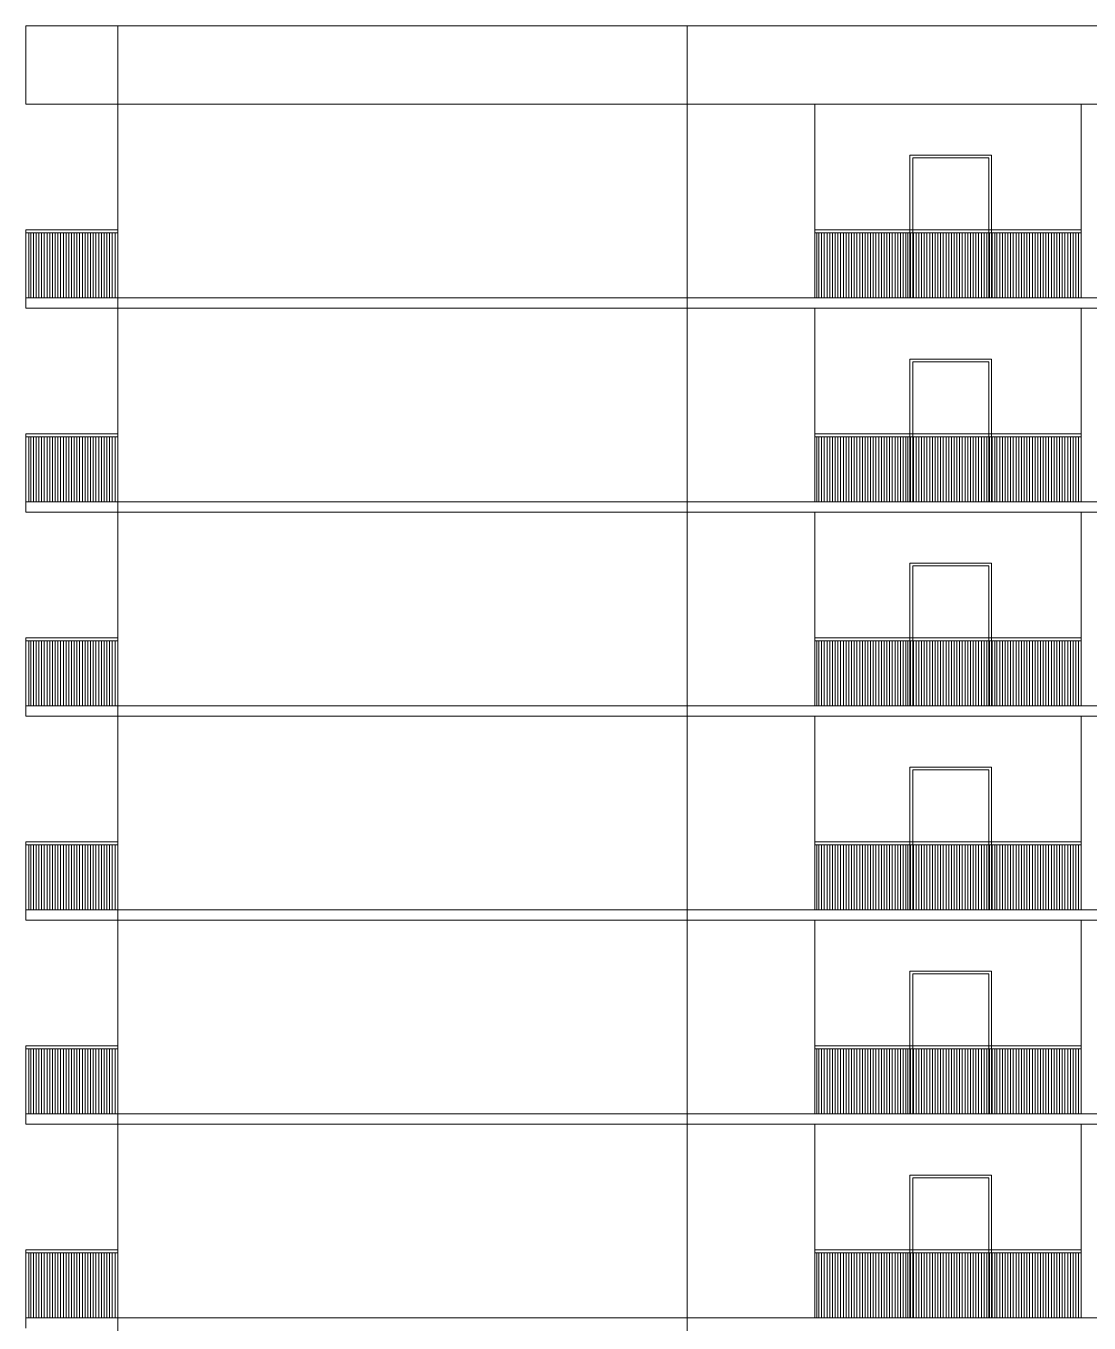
# Model space of a CAD drawing. Header units: inches. Extents: x 1090 to 1325, y 2 to 154.
# Drawn here: x 1160.54 to 1176.18, y 42.9 to 61.97 of the extents above; entities that cross this region are included whole.
import ezdxf

# ---------------------------------------------------------------- set-up
doc = ezdxf.new("R2010")
doc.units = ezdxf.units.IN
doc.header["$MEASUREMENT"] = 0
doc.layers.add('elev 1', color=252, linetype='Continuous', lineweight=9)

msp = doc.modelspace()

# ---------------------------------------------------------------- linework, layer by layer
at = {"layer": 'elev 1'}
for p, q in [((1161.888, 21.971), (1161.888, 61.971)), ((1170.263, 21.971), (1170.263, 61.971)), ((1172.143, 60.821), (1172.143, 57.971)), ((1176.063, 60.821), (1176.063, 57.971)), ((1176.063, 58.971), (1172.143, 58.971)), ((1160.538, 58.931), (1161.888, 58.931)), ((1160.578, 57.971), (1160.578, 58.931)), ((1160.608, 57.971), (1160.608, 58.931)), ((1160.648, 57.971), (1160.648, 58.931)), ((1160.688, 57.971), (1160.688, 58.931)), ((1160.728, 57.971), (1160.728, 58.931)), ((1160.768, 57.971), (1160.768, 58.931)), ((1160.808, 57.971), (1160.808, 58.931)), ((1160.848, 57.971), (1160.848, 58.931)), ((1160.888, 57.971), (1160.888, 58.931)), ((1160.928, 57.971), (1160.928, 58.931)), ((1160.968, 57.971), (1160.968, 58.931)), ((1161.008, 57.971), (1161.008, 58.931)), ((1161.048, 57.971), (1161.048, 58.931)), ((1161.088, 57.971), (1161.088, 58.931)), ((1161.128, 57.971), (1161.128, 58.931)), ((1161.168, 57.971), (1161.168, 58.931)), ((1161.208, 57.971), (1161.208, 58.931)), ((1161.248, 57.971), (1161.248, 58.931)), ((1161.288, 57.971), (1161.288, 58.931)), ((1161.328, 57.971), (1161.328, 58.931)), ((1161.368, 57.971), (1161.368, 58.931)), ((1161.408, 57.971), (1161.408, 58.931)), ((1161.448, 57.971), (1161.448, 58.931)), ((1161.488, 57.971), (1161.488, 58.931)), ((1161.528, 57.971), (1161.528, 58.931)), ((1161.568, 57.971), (1161.568, 58.931)), ((1161.608, 57.971), (1161.608, 58.931)), ((1161.648, 57.971), (1161.648, 58.931)), ((1161.688, 57.971), (1161.688, 58.931)), ((1161.728, 57.971), (1161.728, 58.931)), ((1161.768, 57.971), (1161.768, 58.931)), ((1161.808, 57.971), (1161.808, 58.931)), ((1161.848, 57.971), (1161.848, 58.931)), ((1176.063, 58.931), (1172.143, 58.931)), ((1172.173, 57.971), (1172.173, 58.931)), ((1172.203, 57.971), (1172.203, 58.931)), ((1172.243, 57.971), (1172.243, 58.931)), ((1172.283, 57.971), (1172.283, 58.931)), ((1172.323, 57.971), (1172.323, 58.931)), ((1172.363, 57.971), (1172.363, 58.931)), ((1172.403, 57.971), (1172.403, 58.931)), ((1172.443, 57.971), (1172.443, 58.931)), ((1172.483, 57.971), (1172.483, 58.931)), ((1172.523, 57.971), (1172.523, 58.931)), ((1172.563, 57.971), (1172.563, 58.931)), ((1172.603, 57.971), (1172.603, 58.931)), ((1172.643, 57.971), (1172.643, 58.931)), ((1172.683, 57.971), (1172.683, 58.931)), ((1172.723, 57.971), (1172.723, 58.931)), ((1172.763, 57.971), (1172.763, 58.931)), ((1172.803, 57.971), (1172.803, 58.931)), ((1172.843, 57.971), (1172.843, 58.931)), ((1172.883, 57.971), (1172.883, 58.931)), ((1172.923, 57.971), (1172.923, 58.931)), ((1172.963, 57.971), (1172.963, 58.931)), ((1173.003, 57.971), (1173.003, 58.931)), ((1173.043, 57.971), (1173.043, 58.931)), ((1173.083, 57.971), (1173.083, 58.931)), ((1173.123, 57.971), (1173.123, 58.931)), ((1173.163, 57.971), (1173.163, 58.931)), ((1173.203, 57.971), (1173.203, 58.931)), ((1173.243, 57.971), (1173.243, 58.931)), ((1173.283, 57.971), (1173.283, 58.931)), ((1173.323, 57.971), (1173.323, 58.931)), ((1173.363, 57.971), (1173.363, 58.931)), ((1173.403, 57.971), (1173.403, 58.931)), ((1173.443, 57.971), (1173.443, 58.931)), ((1173.483, 57.971), (1173.483, 58.931)), ((1173.513, 57.971), (1173.513, 58.931)), ((1173.553, 57.971), (1173.553, 58.931)), ((1173.593, 57.971), (1173.593, 58.931)), ((1173.633, 57.971), (1173.633, 58.931)), ((1173.673, 57.971), (1173.673, 58.931)), ((1173.713, 57.971), (1173.713, 58.931)), ((1173.753, 57.971), (1173.753, 58.931)), ((1173.793, 57.971), (1173.793, 58.931)), ((1173.833, 57.971), (1173.833, 58.931)), ((1173.873, 57.971), (1173.873, 58.931)), ((1173.913, 57.971), (1173.913, 58.931)), ((1173.953, 57.971), (1173.953, 58.931)), ((1173.993, 57.971), (1173.993, 58.931)), ((1174.033, 57.971), (1174.033, 58.931)), ((1174.073, 57.971), (1174.073, 58.931)), ((1174.113, 57.971), (1174.113, 58.931)), ((1174.153, 57.971), (1174.153, 58.931)), ((1174.193, 57.971), (1174.193, 58.931)), ((1174.233, 57.971), (1174.233, 58.931)), ((1174.273, 57.971), (1174.273, 58.931)), ((1174.313, 57.971), (1174.313, 58.931)), ((1174.353, 57.971), (1174.353, 58.931)), ((1174.393, 57.971), (1174.393, 58.931)), ((1174.433, 57.971), (1174.433, 58.931)), ((1174.473, 57.971), (1174.473, 58.931)), ((1174.513, 57.971), (1174.513, 58.931)), ((1174.553, 57.971), (1174.553, 58.931)), ((1174.593, 57.971), (1174.593, 58.931)), ((1174.633, 57.971), (1174.633, 58.931)), ((1174.673, 57.971), (1174.673, 58.931)), ((1174.713, 57.971), (1174.713, 58.931)), ((1174.753, 57.971), (1174.753, 58.931)), ((1174.793, 57.971), (1174.793, 58.931)), ((1174.823, 57.971), (1174.823, 58.931)), ((1174.863, 57.971), (1174.863, 58.931)), ((1174.903, 57.971), (1174.903, 58.931)), ((1174.943, 57.971), (1174.943, 58.931)), ((1174.983, 57.971), (1174.983, 58.931)), ((1175.023, 57.971), (1175.023, 58.931)), ((1175.063, 57.971), (1175.063, 58.931)), ((1175.103, 57.971), (1175.103, 58.931)), ((1175.143, 57.971), (1175.143, 58.931)), ((1175.183, 57.971), (1175.183, 58.931)), ((1175.223, 57.971), (1175.223, 58.931)), ((1175.263, 57.971), (1175.263, 58.931)), ((1175.303, 57.971), (1175.303, 58.931)), ((1175.343, 57.971), (1175.343, 58.931)), ((1175.383, 57.971), (1175.383, 58.931)), ((1175.423, 57.971), (1175.423, 58.931)), ((1175.463, 57.971), (1175.463, 58.931)), ((1175.503, 57.971), (1175.503, 58.931)), ((1175.543, 57.971), (1175.543, 58.931)), ((1175.583, 57.971), (1175.583, 58.931)), ((1175.623, 57.971), (1175.623, 58.931)), ((1175.663, 57.971), (1175.663, 58.931)), ((1175.703, 57.971), (1175.703, 58.931)), ((1175.743, 57.971), (1175.743, 58.931)), ((1175.783, 57.971), (1175.783, 58.931)), ((1175.823, 57.971), (1175.823, 58.931)), ((1175.863, 57.971), (1175.863, 58.931)), ((1175.903, 57.971), (1175.903, 58.931)), ((1175.943, 57.971), (1175.943, 58.931)), ((1175.983, 57.971), (1175.983, 58.931)), ((1176.023, 57.971), (1176.023, 58.931)), ((1176.063, 57.971), (1176.063, 58.931)), ((1193.923, 57.971), (1160.538, 57.971)), ((1172.143, 57.821), (1172.143, 54.971)), ((1176.063, 57.821), (1176.063, 54.971)), ((1160.538, 55.931), (1161.888, 55.931)), ((1160.578, 54.971), (1160.578, 55.931)), ((1160.608, 54.971), (1160.608, 55.931)), ((1160.648, 54.971), (1160.648, 55.931)), ((1160.688, 54.971), (1160.688, 55.931)), ((1160.728, 54.971), (1160.728, 55.931)), ((1160.768, 54.971), (1160.768, 55.931)), ((1160.808, 54.971), (1160.808, 55.931)), ((1160.848, 54.971), (1160.848, 55.931)), ((1160.888, 54.971), (1160.888, 55.931)), ((1160.928, 54.971), (1160.928, 55.931)), ((1160.968, 54.971), (1160.968, 55.931)), ((1161.008, 54.971), (1161.008, 55.931)), ((1161.048, 54.971), (1161.048, 55.931)), ((1161.088, 54.971), (1161.088, 55.931)), ((1161.128, 54.971), (1161.128, 55.931)), ((1161.168, 54.971), (1161.168, 55.931)), ((1161.208, 54.971), (1161.208, 55.931)), ((1161.248, 54.971), (1161.248, 55.931)), ((1161.288, 54.971), (1161.288, 55.931)), ((1161.328, 54.971), (1161.328, 55.931)), ((1161.368, 54.971), (1161.368, 55.931)), ((1161.408, 54.971), (1161.408, 55.931)), ((1161.448, 54.971), (1161.448, 55.931)), ((1161.488, 54.971), (1161.488, 55.931)), ((1161.528, 54.971), (1161.528, 55.931)), ((1161.568, 54.971), (1161.568, 55.931)), ((1161.608, 54.971), (1161.608, 55.931)), ((1161.648, 54.971), (1161.648, 55.931)), ((1161.688, 54.971), (1161.688, 55.931)), ((1161.728, 54.971), (1161.728, 55.931)), ((1161.768, 54.971), (1161.768, 55.931)), ((1161.808, 54.971), (1161.808, 55.931)), ((1161.848, 54.971), (1161.848, 55.931)), ((1176.063, 55.971), (1172.143, 55.971)), ((1176.063, 55.931), (1172.143, 55.931)), ((1172.173, 54.971), (1172.173, 55.931)), ((1172.203, 54.971), (1172.203, 55.931)), ((1172.243, 54.971), (1172.243, 55.931)), ((1172.283, 54.971), (1172.283, 55.931)), ((1172.323, 54.971), (1172.323, 55.931)), ((1172.363, 54.971), (1172.363, 55.931)), ((1172.403, 54.971), (1172.403, 55.931)), ((1172.443, 54.971), (1172.443, 55.931)), ((1172.483, 54.971), (1172.483, 55.931)), ((1172.523, 54.971), (1172.523, 55.931)), ((1172.563, 54.971), (1172.563, 55.931)), ((1172.603, 54.971), (1172.603, 55.931)), ((1172.643, 54.971), (1172.643, 55.931)), ((1172.683, 54.971), (1172.683, 55.931)), ((1172.723, 54.971), (1172.723, 55.931)), ((1172.763, 54.971), (1172.763, 55.931)), ((1172.803, 54.971), (1172.803, 55.931)), ((1172.843, 54.971), (1172.843, 55.931)), ((1172.883, 54.971), (1172.883, 55.931)), ((1172.923, 54.971), (1172.923, 55.931)), ((1172.963, 54.971), (1172.963, 55.931)), ((1173.003, 54.971), (1173.003, 55.931)), ((1173.043, 54.971), (1173.043, 55.931)), ((1173.083, 54.971), (1173.083, 55.931)), ((1173.123, 54.971), (1173.123, 55.931)), ((1173.163, 54.971), (1173.163, 55.931)), ((1173.203, 54.971), (1173.203, 55.931)), ((1173.243, 54.971), (1173.243, 55.931)), ((1173.283, 54.971), (1173.283, 55.931)), ((1173.323, 54.971), (1173.323, 55.931)), ((1173.363, 54.971), (1173.363, 55.931)), ((1173.403, 54.971), (1173.403, 55.931)), ((1173.443, 54.971), (1173.443, 55.931)), ((1173.483, 54.971), (1173.483, 55.931)), ((1173.513, 54.971), (1173.513, 55.931)), ((1173.553, 54.971), (1173.553, 55.931)), ((1173.593, 54.971), (1173.593, 55.931)), ((1173.633, 54.971), (1173.633, 55.931)), ((1173.673, 54.971), (1173.673, 55.931)), ((1173.713, 54.971), (1173.713, 55.931)), ((1173.753, 54.971), (1173.753, 55.931)), ((1173.793, 54.971), (1173.793, 55.931)), ((1173.833, 54.971), (1173.833, 55.931)), ((1173.873, 54.971), (1173.873, 55.931)), ((1173.913, 54.971), (1173.913, 55.931)), ((1173.953, 54.971), (1173.953, 55.931)), ((1173.993, 54.971), (1173.993, 55.931)), ((1174.033, 54.971), (1174.033, 55.931)), ((1174.073, 54.971), (1174.073, 55.931)), ((1174.113, 54.971), (1174.113, 55.931)), ((1174.153, 54.971), (1174.153, 55.931)), ((1174.193, 54.971), (1174.193, 55.931)), ((1174.233, 54.971), (1174.233, 55.931)), ((1174.273, 54.971), (1174.273, 55.931)), ((1174.313, 54.971), (1174.313, 55.931)), ((1174.353, 54.971), (1174.353, 55.931)), ((1174.393, 54.971), (1174.393, 55.931)), ((1174.433, 54.971), (1174.433, 55.931)), ((1174.473, 54.971), (1174.473, 55.931)), ((1174.513, 54.971), (1174.513, 55.931)), ((1174.553, 54.971), (1174.553, 55.931)), ((1174.593, 54.971), (1174.593, 55.931)), ((1174.633, 54.971), (1174.633, 55.931)), ((1174.673, 54.971), (1174.673, 55.931)), ((1174.713, 54.971), (1174.713, 55.931)), ((1174.753, 54.971), (1174.753, 55.931)), ((1174.793, 54.971), (1174.793, 55.931)), ((1174.823, 54.971), (1174.823, 55.931)), ((1174.863, 54.971), (1174.863, 55.931)), ((1174.903, 54.971), (1174.903, 55.931)), ((1174.943, 54.971), (1174.943, 55.931)), ((1174.983, 54.971), (1174.983, 55.931)), ((1175.023, 54.971), (1175.023, 55.931)), ((1175.063, 54.971), (1175.063, 55.931)), ((1175.103, 54.971), (1175.103, 55.931)), ((1175.143, 54.971), (1175.143, 55.931)), ((1175.183, 54.971), (1175.183, 55.931)), ((1175.223, 54.971), (1175.223, 55.931)), ((1175.263, 54.971), (1175.263, 55.931)), ((1175.303, 54.971), (1175.303, 55.931)), ((1175.343, 54.971), (1175.343, 55.931)), ((1175.383, 54.971), (1175.383, 55.931)), ((1175.423, 54.971), (1175.423, 55.931)), ((1175.463, 54.971), (1175.463, 55.931)), ((1175.503, 54.971), (1175.503, 55.931)), ((1175.543, 54.971), (1175.543, 55.931)), ((1175.583, 54.971), (1175.583, 55.931)), ((1175.623, 54.971), (1175.623, 55.931)), ((1175.663, 54.971), (1175.663, 55.931)), ((1175.703, 54.971), (1175.703, 55.931)), ((1175.743, 54.971), (1175.743, 55.931)), ((1175.783, 54.971), (1175.783, 55.931)), ((1175.823, 54.971), (1175.823, 55.931)), ((1175.863, 54.971), (1175.863, 55.931)), ((1175.903, 54.971), (1175.903, 55.931)), ((1175.943, 54.971), (1175.943, 55.931)), ((1175.983, 54.971), (1175.983, 55.931)), ((1176.023, 54.971), (1176.023, 55.931)), ((1176.063, 54.971), (1176.063, 55.931)), ((1193.923, 54.971), (1160.538, 54.971)), ((1172.143, 54.821), (1172.143, 51.971)), ((1176.063, 54.821), (1176.063, 51.971)), ((1160.538, 52.931), (1161.888, 52.931)), ((1160.578, 51.971), (1160.578, 52.931)), ((1160.608, 51.971), (1160.608, 52.931)), ((1160.648, 51.971), (1160.648, 52.931)), ((1160.688, 51.971), (1160.688, 52.931)), ((1160.728, 51.971), (1160.728, 52.931)), ((1160.768, 51.971), (1160.768, 52.931)), ((1160.808, 51.971), (1160.808, 52.931)), ((1160.848, 51.971), (1160.848, 52.931)), ((1160.888, 51.971), (1160.888, 52.931)), ((1160.928, 51.971), (1160.928, 52.931)), ((1160.968, 51.971), (1160.968, 52.931)), ((1161.008, 51.971), (1161.008, 52.931)), ((1161.048, 51.971), (1161.048, 52.931)), ((1161.088, 51.971), (1161.088, 52.931)), ((1161.128, 51.971), (1161.128, 52.931)), ((1161.168, 51.971), (1161.168, 52.931)), ((1161.208, 51.971), (1161.208, 52.931)), ((1161.248, 51.971), (1161.248, 52.931)), ((1161.288, 51.971), (1161.288, 52.931)), ((1161.328, 51.971), (1161.328, 52.931)), ((1161.368, 51.971), (1161.368, 52.931)), ((1161.408, 51.971), (1161.408, 52.931)), ((1161.448, 51.971), (1161.448, 52.931)), ((1161.488, 51.971), (1161.488, 52.931)), ((1161.528, 51.971), (1161.528, 52.931)), ((1161.568, 51.971), (1161.568, 52.931)), ((1161.608, 51.971), (1161.608, 52.931)), ((1161.648, 51.971), (1161.648, 52.931)), ((1161.688, 51.971), (1161.688, 52.931)), ((1161.728, 51.971), (1161.728, 52.931)), ((1161.768, 51.971), (1161.768, 52.931)), ((1161.808, 51.971), (1161.808, 52.931)), ((1161.848, 51.971), (1161.848, 52.931)), ((1176.063, 52.971), (1172.143, 52.971)), ((1176.063, 52.931), (1172.143, 52.931)), ((1172.173, 51.971), (1172.173, 52.931)), ((1172.203, 51.971), (1172.203, 52.931)), ((1172.243, 51.971), (1172.243, 52.931)), ((1172.283, 51.971), (1172.283, 52.931)), ((1172.323, 51.971), (1172.323, 52.931)), ((1172.363, 51.971), (1172.363, 52.931)), ((1172.403, 51.971), (1172.403, 52.931)), ((1172.443, 51.971), (1172.443, 52.931)), ((1172.483, 51.971), (1172.483, 52.931)), ((1172.523, 51.971), (1172.523, 52.931)), ((1172.563, 51.971), (1172.563, 52.931)), ((1172.603, 51.971), (1172.603, 52.931)), ((1172.643, 51.971), (1172.643, 52.931)), ((1172.683, 51.971), (1172.683, 52.931)), ((1172.723, 51.971), (1172.723, 52.931)), ((1172.763, 51.971), (1172.763, 52.931)), ((1172.803, 51.971), (1172.803, 52.931)), ((1172.843, 51.971), (1172.843, 52.931)), ((1172.883, 51.971), (1172.883, 52.931)), ((1172.923, 51.971), (1172.923, 52.931)), ((1172.963, 51.971), (1172.963, 52.931)), ((1173.003, 51.971), (1173.003, 52.931)), ((1173.043, 51.971), (1173.043, 52.931)), ((1173.083, 51.971), (1173.083, 52.931)), ((1173.123, 51.971), (1173.123, 52.931)), ((1173.163, 51.971), (1173.163, 52.931)), ((1173.203, 51.971), (1173.203, 52.931)), ((1173.243, 51.971), (1173.243, 52.931)), ((1173.283, 51.971), (1173.283, 52.931)), ((1173.323, 51.971), (1173.323, 52.931)), ((1173.363, 51.971), (1173.363, 52.931)), ((1173.403, 51.971), (1173.403, 52.931)), ((1173.443, 51.971), (1173.443, 52.931)), ((1173.483, 51.971), (1173.483, 52.931)), ((1173.513, 51.971), (1173.513, 52.931)), ((1173.553, 51.971), (1173.553, 52.931)), ((1173.593, 51.971), (1173.593, 52.931)), ((1173.633, 51.971), (1173.633, 52.931)), ((1173.673, 51.971), (1173.673, 52.931)), ((1173.713, 51.971), (1173.713, 52.931)), ((1173.753, 51.971), (1173.753, 52.931)), ((1173.793, 51.971), (1173.793, 52.931)), ((1173.833, 51.971), (1173.833, 52.931)), ((1173.873, 51.971), (1173.873, 52.931)), ((1173.913, 51.971), (1173.913, 52.931)), ((1173.953, 51.971), (1173.953, 52.931)), ((1173.993, 51.971), (1173.993, 52.931)), ((1174.033, 51.971), (1174.033, 52.931)), ((1174.073, 51.971), (1174.073, 52.931)), ((1174.113, 51.971), (1174.113, 52.931)), ((1174.153, 51.971), (1174.153, 52.931)), ((1174.193, 51.971), (1174.193, 52.931)), ((1174.233, 51.971), (1174.233, 52.931)), ((1174.273, 51.971), (1174.273, 52.931)), ((1174.313, 51.971), (1174.313, 52.931)), ((1174.353, 51.971), (1174.353, 52.931)), ((1174.393, 51.971), (1174.393, 52.931)), ((1174.433, 51.971), (1174.433, 52.931)), ((1174.473, 51.971), (1174.473, 52.931)), ((1174.513, 51.971), (1174.513, 52.931)), ((1174.553, 51.971), (1174.553, 52.931)), ((1174.593, 51.971), (1174.593, 52.931)), ((1174.633, 51.971), (1174.633, 52.931)), ((1174.673, 51.971), (1174.673, 52.931)), ((1174.713, 51.971), (1174.713, 52.931)), ((1174.753, 51.971), (1174.753, 52.931)), ((1174.793, 51.971), (1174.793, 52.931)), ((1174.823, 51.971), (1174.823, 52.931)), ((1174.863, 51.971), (1174.863, 52.931)), ((1174.903, 51.971), (1174.903, 52.931)), ((1174.943, 51.971), (1174.943, 52.931)), ((1174.983, 51.971), (1174.983, 52.931)), ((1175.023, 51.971), (1175.023, 52.931)), ((1175.063, 51.971), (1175.063, 52.931)), ((1175.103, 51.971), (1175.103, 52.931)), ((1175.143, 51.971), (1175.143, 52.931)), ((1175.183, 51.971), (1175.183, 52.931)), ((1175.223, 51.971), (1175.223, 52.931)), ((1175.263, 51.971), (1175.263, 52.931)), ((1175.303, 51.971), (1175.303, 52.931)), ((1175.343, 51.971), (1175.343, 52.931)), ((1175.383, 51.971), (1175.383, 52.931)), ((1175.423, 51.971), (1175.423, 52.931)), ((1175.463, 51.971), (1175.463, 52.931)), ((1175.503, 51.971), (1175.503, 52.931)), ((1175.543, 51.971), (1175.543, 52.931)), ((1175.583, 51.971), (1175.583, 52.931)), ((1175.623, 51.971), (1175.623, 52.931)), ((1175.663, 51.971), (1175.663, 52.931)), ((1175.703, 51.971), (1175.703, 52.931)), ((1175.743, 51.971), (1175.743, 52.931)), ((1175.783, 51.971), (1175.783, 52.931)), ((1175.823, 51.971), (1175.823, 52.931)), ((1175.863, 51.971), (1175.863, 52.931)), ((1175.903, 51.971), (1175.903, 52.931)), ((1175.943, 51.971), (1175.943, 52.931)), ((1175.983, 51.971), (1175.983, 52.931)), ((1176.023, 51.971), (1176.023, 52.931)), ((1176.063, 51.971), (1176.063, 52.931)), ((1193.923, 51.971), (1160.538, 51.971)), ((1172.143, 51.821), (1172.143, 48.971)), ((1176.063, 51.821), (1176.063, 48.971)), ((1160.538, 49.931), (1161.888, 49.931)), ((1160.578, 48.971), (1160.578, 49.931)), ((1160.608, 48.971), (1160.608, 49.931)), ((1160.648, 48.971), (1160.648, 49.931)), ((1160.688, 48.971), (1160.688, 49.931)), ((1160.728, 48.971), (1160.728, 49.931)), ((1160.768, 48.971), (1160.768, 49.931)), ((1160.808, 48.971), (1160.808, 49.931)), ((1160.848, 48.971), (1160.848, 49.931)), ((1160.888, 48.971), (1160.888, 49.931)), ((1160.928, 48.971), (1160.928, 49.931)), ((1160.968, 48.971), (1160.968, 49.931)), ((1161.008, 48.971), (1161.008, 49.931)), ((1161.048, 48.971), (1161.048, 49.931)), ((1161.088, 48.971), (1161.088, 49.931)), ((1161.128, 48.971), (1161.128, 49.931)), ((1161.168, 48.971), (1161.168, 49.931)), ((1161.208, 48.971), (1161.208, 49.931)), ((1161.248, 48.971), (1161.248, 49.931)), ((1161.288, 48.971), (1161.288, 49.931)), ((1161.328, 48.971), (1161.328, 49.931)), ((1161.368, 48.971), (1161.368, 49.931)), ((1161.408, 48.971), (1161.408, 49.931)), ((1161.448, 48.971), (1161.448, 49.931)), ((1161.488, 48.971), (1161.488, 49.931)), ((1161.528, 48.971), (1161.528, 49.931)), ((1161.568, 48.971), (1161.568, 49.931)), ((1161.608, 48.971), (1161.608, 49.931)), ((1161.648, 48.971), (1161.648, 49.931)), ((1161.688, 48.971), (1161.688, 49.931)), ((1161.728, 48.971), (1161.728, 49.931)), ((1161.768, 48.971), (1161.768, 49.931)), ((1161.808, 48.971), (1161.808, 49.931)), ((1161.848, 48.971), (1161.848, 49.931)), ((1176.063, 49.971), (1172.143, 49.971)), ((1176.063, 49.931), (1172.143, 49.931)), ((1172.173, 48.971), (1172.173, 49.931)), ((1172.203, 48.971), (1172.203, 49.931)), ((1172.243, 48.971), (1172.243, 49.931)), ((1172.283, 48.971), (1172.283, 49.931)), ((1172.323, 48.971), (1172.323, 49.931)), ((1172.363, 48.971), (1172.363, 49.931)), ((1172.403, 48.971), (1172.403, 49.931)), ((1172.443, 48.971), (1172.443, 49.931)), ((1172.483, 48.971), (1172.483, 49.931)), ((1172.523, 48.971), (1172.523, 49.931)), ((1172.563, 48.971), (1172.563, 49.931)), ((1172.603, 48.971), (1172.603, 49.931)), ((1172.643, 48.971), (1172.643, 49.931)), ((1172.683, 48.971), (1172.683, 49.931)), ((1172.723, 48.971), (1172.723, 49.931)), ((1172.763, 48.971), (1172.763, 49.931)), ((1172.803, 48.971), (1172.803, 49.931)), ((1172.843, 48.971), (1172.843, 49.931)), ((1172.883, 48.971), (1172.883, 49.931)), ((1172.923, 48.971), (1172.923, 49.931)), ((1172.963, 48.971), (1172.963, 49.931)), ((1173.003, 48.971), (1173.003, 49.931)), ((1173.043, 48.971), (1173.043, 49.931)), ((1173.083, 48.971), (1173.083, 49.931)), ((1173.123, 48.971), (1173.123, 49.931)), ((1173.163, 48.971), (1173.163, 49.931)), ((1173.203, 48.971), (1173.203, 49.931)), ((1173.243, 48.971), (1173.243, 49.931)), ((1173.283, 48.971), (1173.283, 49.931)), ((1173.323, 48.971), (1173.323, 49.931)), ((1173.363, 48.971), (1173.363, 49.931)), ((1173.403, 48.971), (1173.403, 49.931)), ((1173.443, 48.971), (1173.443, 49.931)), ((1173.483, 48.971), (1173.483, 49.931)), ((1173.513, 48.971), (1173.513, 49.931)), ((1173.553, 48.971), (1173.553, 49.931)), ((1173.593, 48.971), (1173.593, 49.931)), ((1173.633, 48.971), (1173.633, 49.931)), ((1173.673, 48.971), (1173.673, 49.931)), ((1173.713, 48.971), (1173.713, 49.931)), ((1173.753, 48.971), (1173.753, 49.931)), ((1173.793, 48.971), (1173.793, 49.931)), ((1173.833, 48.971), (1173.833, 49.931)), ((1173.873, 48.971), (1173.873, 49.931)), ((1173.913, 48.971), (1173.913, 49.931)), ((1173.953, 48.971), (1173.953, 49.931)), ((1173.993, 48.971), (1173.993, 49.931)), ((1174.033, 48.971), (1174.033, 49.931)), ((1174.073, 48.971), (1174.073, 49.931)), ((1174.113, 48.971), (1174.113, 49.931)), ((1174.153, 48.971), (1174.153, 49.931)), ((1174.193, 48.971), (1174.193, 49.931)), ((1174.233, 48.971), (1174.233, 49.931)), ((1174.273, 48.971), (1174.273, 49.931)), ((1174.313, 48.971), (1174.313, 49.931)), ((1174.353, 48.971), (1174.353, 49.931)), ((1174.393, 48.971), (1174.393, 49.931)), ((1174.433, 48.971), (1174.433, 49.931)), ((1174.473, 48.971), (1174.473, 49.931)), ((1174.513, 48.971), (1174.513, 49.931)), ((1174.553, 48.971), (1174.553, 49.931)), ((1174.593, 48.971), (1174.593, 49.931)), ((1174.633, 48.971), (1174.633, 49.931)), ((1174.673, 48.971), (1174.673, 49.931)), ((1174.713, 48.971), (1174.713, 49.931)), ((1174.753, 48.971), (1174.753, 49.931)), ((1174.793, 48.971), (1174.793, 49.931)), ((1174.823, 48.971), (1174.823, 49.931)), ((1174.863, 48.971), (1174.863, 49.931)), ((1174.903, 48.971), (1174.903, 49.931)), ((1174.943, 48.971), (1174.943, 49.931)), ((1174.983, 48.971), (1174.983, 49.931)), ((1175.023, 48.971), (1175.023, 49.931)), ((1175.063, 48.971), (1175.063, 49.931)), ((1175.103, 48.971), (1175.103, 49.931)), ((1175.143, 48.971), (1175.143, 49.931)), ((1175.183, 48.971), (1175.183, 49.931)), ((1175.223, 48.971), (1175.223, 49.931)), ((1175.263, 48.971), (1175.263, 49.931)), ((1175.303, 48.971), (1175.303, 49.931)), ((1175.343, 48.971), (1175.343, 49.931)), ((1175.383, 48.971), (1175.383, 49.931)), ((1175.423, 48.971), (1175.423, 49.931)), ((1175.463, 48.971), (1175.463, 49.931)), ((1175.503, 48.971), (1175.503, 49.931)), ((1175.543, 48.971), (1175.543, 49.931)), ((1175.583, 48.971), (1175.583, 49.931)), ((1175.623, 48.971), (1175.623, 49.931)), ((1175.663, 48.971), (1175.663, 49.931)), ((1175.703, 48.971), (1175.703, 49.931)), ((1175.743, 48.971), (1175.743, 49.931)), ((1175.783, 48.971), (1175.783, 49.931)), ((1175.823, 48.971), (1175.823, 49.931)), ((1175.863, 48.971), (1175.863, 49.931)), ((1175.903, 48.971), (1175.903, 49.931)), ((1175.943, 48.971), (1175.943, 49.931)), ((1175.983, 48.971), (1175.983, 49.931)), ((1176.023, 48.971), (1176.023, 49.931)), ((1176.063, 48.971), (1176.063, 49.931)), ((1193.923, 48.971), (1160.538, 48.971)), ((1172.143, 48.821), (1172.143, 45.971)), ((1176.063, 48.821), (1176.063, 45.971)), ((1160.538, 46.931), (1161.888, 46.931)), ((1160.578, 45.971), (1160.578, 46.931)), ((1160.608, 45.971), (1160.608, 46.931)), ((1160.648, 45.971), (1160.648, 46.931)), ((1160.688, 45.971), (1160.688, 46.931)), ((1160.728, 45.971), (1160.728, 46.931)), ((1160.768, 45.971), (1160.768, 46.931)), ((1160.808, 45.971), (1160.808, 46.931)), ((1160.848, 45.971), (1160.848, 46.931)), ((1160.888, 45.971), (1160.888, 46.931)), ((1160.928, 45.971), (1160.928, 46.931)), ((1160.968, 45.971), (1160.968, 46.931)), ((1161.008, 45.971), (1161.008, 46.931)), ((1161.048, 45.971), (1161.048, 46.931)), ((1161.088, 45.971), (1161.088, 46.931)), ((1161.128, 45.971), (1161.128, 46.931)), ((1161.168, 45.971), (1161.168, 46.931)), ((1161.208, 45.971), (1161.208, 46.931)), ((1161.248, 45.971), (1161.248, 46.931)), ((1161.288, 45.971), (1161.288, 46.931)), ((1161.328, 45.971), (1161.328, 46.931)), ((1161.368, 45.971), (1161.368, 46.931)), ((1161.408, 45.971), (1161.408, 46.931)), ((1161.448, 45.971), (1161.448, 46.931)), ((1161.488, 45.971), (1161.488, 46.931)), ((1161.528, 45.971), (1161.528, 46.931)), ((1161.568, 45.971), (1161.568, 46.931)), ((1161.608, 45.971), (1161.608, 46.931)), ((1161.648, 45.971), (1161.648, 46.931)), ((1161.688, 45.971), (1161.688, 46.931)), ((1161.728, 45.971), (1161.728, 46.931)), ((1161.768, 45.971), (1161.768, 46.931)), ((1161.808, 45.971), (1161.808, 46.931)), ((1161.848, 45.971), (1161.848, 46.931)), ((1176.063, 46.971), (1172.143, 46.971)), ((1176.063, 46.931), (1172.143, 46.931)), ((1172.173, 45.971), (1172.173, 46.931)), ((1172.203, 45.971), (1172.203, 46.931)), ((1172.243, 45.971), (1172.243, 46.931)), ((1172.283, 45.971), (1172.283, 46.931)), ((1172.323, 45.971), (1172.323, 46.931)), ((1172.363, 45.971), (1172.363, 46.931)), ((1172.403, 45.971), (1172.403, 46.931)), ((1172.443, 45.971), (1172.443, 46.931)), ((1172.483, 45.971), (1172.483, 46.931)), ((1172.523, 45.971), (1172.523, 46.931)), ((1172.563, 45.971), (1172.563, 46.931)), ((1172.603, 45.971), (1172.603, 46.931)), ((1172.643, 45.971), (1172.643, 46.931)), ((1172.683, 45.971), (1172.683, 46.931)), ((1172.723, 45.971), (1172.723, 46.931)), ((1172.763, 45.971), (1172.763, 46.931)), ((1172.803, 45.971), (1172.803, 46.931)), ((1172.843, 45.971), (1172.843, 46.931)), ((1172.883, 45.971), (1172.883, 46.931)), ((1172.923, 45.971), (1172.923, 46.931)), ((1172.963, 45.971), (1172.963, 46.931)), ((1173.003, 45.971), (1173.003, 46.931)), ((1173.043, 45.971), (1173.043, 46.931)), ((1173.083, 45.971), (1173.083, 46.931)), ((1173.123, 45.971), (1173.123, 46.931)), ((1173.163, 45.971), (1173.163, 46.931)), ((1173.203, 45.971), (1173.203, 46.931)), ((1173.243, 45.971), (1173.243, 46.931)), ((1173.283, 45.971), (1173.283, 46.931)), ((1173.323, 45.971), (1173.323, 46.931)), ((1173.363, 45.971), (1173.363, 46.931)), ((1173.403, 45.971), (1173.403, 46.931)), ((1173.443, 45.971), (1173.443, 46.931)), ((1173.483, 45.971), (1173.483, 46.931)), ((1173.513, 45.971), (1173.513, 46.931)), ((1173.553, 45.971), (1173.553, 46.931)), ((1173.593, 45.971), (1173.593, 46.931)), ((1173.633, 45.971), (1173.633, 46.931)), ((1173.673, 45.971), (1173.673, 46.931)), ((1173.713, 45.971), (1173.713, 46.931)), ((1173.753, 45.971), (1173.753, 46.931)), ((1173.793, 45.971), (1173.793, 46.931)), ((1173.833, 45.971), (1173.833, 46.931)), ((1173.873, 45.971), (1173.873, 46.931)), ((1173.913, 45.971), (1173.913, 46.931)), ((1173.953, 45.971), (1173.953, 46.931)), ((1173.993, 45.971), (1173.993, 46.931)), ((1174.033, 45.971), (1174.033, 46.931)), ((1174.073, 45.971), (1174.073, 46.931)), ((1174.113, 45.971), (1174.113, 46.931)), ((1174.153, 45.971), (1174.153, 46.931)), ((1174.193, 45.971), (1174.193, 46.931)), ((1174.233, 45.971), (1174.233, 46.931)), ((1174.273, 45.971), (1174.273, 46.931)), ((1174.313, 45.971), (1174.313, 46.931)), ((1174.353, 45.971), (1174.353, 46.931)), ((1174.393, 45.971), (1174.393, 46.931)), ((1174.433, 45.971), (1174.433, 46.931)), ((1174.473, 45.971), (1174.473, 46.931)), ((1174.513, 45.971), (1174.513, 46.931)), ((1174.553, 45.971), (1174.553, 46.931)), ((1174.593, 45.971), (1174.593, 46.931)), ((1174.633, 45.971), (1174.633, 46.931)), ((1174.673, 45.971), (1174.673, 46.931)), ((1174.713, 45.971), (1174.713, 46.931)), ((1174.753, 45.971), (1174.753, 46.931)), ((1174.793, 45.971), (1174.793, 46.931)), ((1174.823, 45.971), (1174.823, 46.931)), ((1174.863, 45.971), (1174.863, 46.931)), ((1174.903, 45.971), (1174.903, 46.931)), ((1174.943, 45.971), (1174.943, 46.931)), ((1174.983, 45.971), (1174.983, 46.931)), ((1175.023, 45.971), (1175.023, 46.931)), ((1175.063, 45.971), (1175.063, 46.931)), ((1175.103, 45.971), (1175.103, 46.931)), ((1175.143, 45.971), (1175.143, 46.931)), ((1175.183, 45.971), (1175.183, 46.931)), ((1175.223, 45.971), (1175.223, 46.931)), ((1175.263, 45.971), (1175.263, 46.931)), ((1175.303, 45.971), (1175.303, 46.931)), ((1175.343, 45.971), (1175.343, 46.931)), ((1175.383, 45.971), (1175.383, 46.931)), ((1175.423, 45.971), (1175.423, 46.931)), ((1175.463, 45.971), (1175.463, 46.931)), ((1175.503, 45.971), (1175.503, 46.931)), ((1175.543, 45.971), (1175.543, 46.931)), ((1175.583, 45.971), (1175.583, 46.931)), ((1175.623, 45.971), (1175.623, 46.931)), ((1175.663, 45.971), (1175.663, 46.931)), ((1175.703, 45.971), (1175.703, 46.931)), ((1175.743, 45.971), (1175.743, 46.931)), ((1175.783, 45.971), (1175.783, 46.931)), ((1175.823, 45.971), (1175.823, 46.931)), ((1175.863, 45.971), (1175.863, 46.931)), ((1175.903, 45.971), (1175.903, 46.931)), ((1175.943, 45.971), (1175.943, 46.931)), ((1175.983, 45.971), (1175.983, 46.931)), ((1176.023, 45.971), (1176.023, 46.931)), ((1176.063, 45.971), (1176.063, 46.931)), ((1193.923, 45.971), (1160.538, 45.971)), ((1172.143, 45.821), (1172.143, 42.971)), ((1176.063, 45.821), (1176.063, 42.971)), ((1160.538, 43.931), (1161.888, 43.931)), ((1160.578, 42.971), (1160.578, 43.931)), ((1160.608, 42.971), (1160.608, 43.931)), ((1160.648, 42.971), (1160.648, 43.931)), ((1160.688, 42.971), (1160.688, 43.931)), ((1160.728, 42.971), (1160.728, 43.931)), ((1160.768, 42.971), (1160.768, 43.931)), ((1160.808, 42.971), (1160.808, 43.931)), ((1160.848, 42.971), (1160.848, 43.931)), ((1160.888, 42.971), (1160.888, 43.931)), ((1160.928, 42.971), (1160.928, 43.931)), ((1160.968, 42.971), (1160.968, 43.931)), ((1161.008, 42.971), (1161.008, 43.931)), ((1161.048, 42.971), (1161.048, 43.931)), ((1161.088, 42.971), (1161.088, 43.931)), ((1161.128, 42.971), (1161.128, 43.931)), ((1161.168, 42.971), (1161.168, 43.931)), ((1161.208, 42.971), (1161.208, 43.931)), ((1161.248, 42.971), (1161.248, 43.931)), ((1161.288, 42.971), (1161.288, 43.931)), ((1161.328, 42.971), (1161.328, 43.931)), ((1161.368, 42.971), (1161.368, 43.931)), ((1161.408, 42.971), (1161.408, 43.931)), ((1161.448, 42.971), (1161.448, 43.931)), ((1161.488, 42.971), (1161.488, 43.931)), ((1161.528, 42.971), (1161.528, 43.931)), ((1161.568, 42.971), (1161.568, 43.931)), ((1161.608, 42.971), (1161.608, 43.931)), ((1161.648, 42.971), (1161.648, 43.931)), ((1161.688, 42.971), (1161.688, 43.931)), ((1161.728, 42.971), (1161.728, 43.931)), ((1161.768, 42.971), (1161.768, 43.931)), ((1161.808, 42.971), (1161.808, 43.931)), ((1161.848, 42.971), (1161.848, 43.931)), ((1176.063, 43.971), (1172.143, 43.971)), ((1176.063, 43.931), (1172.143, 43.931)), ((1172.173, 42.971), (1172.173, 43.931)), ((1172.203, 42.971), (1172.203, 43.931)), ((1172.243, 42.971), (1172.243, 43.931)), ((1172.283, 42.971), (1172.283, 43.931)), ((1172.323, 42.971), (1172.323, 43.931)), ((1172.363, 42.971), (1172.363, 43.931)), ((1172.403, 42.971), (1172.403, 43.931)), ((1172.443, 42.971), (1172.443, 43.931)), ((1172.483, 42.971), (1172.483, 43.931)), ((1172.523, 42.971), (1172.523, 43.931)), ((1172.563, 42.971), (1172.563, 43.931)), ((1172.603, 42.971), (1172.603, 43.931)), ((1172.643, 42.971), (1172.643, 43.931)), ((1172.683, 42.971), (1172.683, 43.931)), ((1172.723, 42.971), (1172.723, 43.931)), ((1172.763, 42.971), (1172.763, 43.931)), ((1172.803, 42.971), (1172.803, 43.931)), ((1172.843, 42.971), (1172.843, 43.931)), ((1172.883, 42.971), (1172.883, 43.931)), ((1172.923, 42.971), (1172.923, 43.931)), ((1172.963, 42.971), (1172.963, 43.931)), ((1173.003, 42.971), (1173.003, 43.931)), ((1173.043, 42.971), (1173.043, 43.931)), ((1173.083, 42.971), (1173.083, 43.931)), ((1173.123, 42.971), (1173.123, 43.931)), ((1173.163, 42.971), (1173.163, 43.931)), ((1173.203, 42.971), (1173.203, 43.931)), ((1173.243, 42.971), (1173.243, 43.931)), ((1173.283, 42.971), (1173.283, 43.931)), ((1173.323, 42.971), (1173.323, 43.931)), ((1173.363, 42.971), (1173.363, 43.931)), ((1173.403, 42.971), (1173.403, 43.931)), ((1173.443, 42.971), (1173.443, 43.931)), ((1173.483, 42.971), (1173.483, 43.931)), ((1173.513, 42.971), (1173.513, 43.931)), ((1173.553, 42.971), (1173.553, 43.931)), ((1173.593, 42.971), (1173.593, 43.931)), ((1173.633, 42.971), (1173.633, 43.931)), ((1173.673, 42.971), (1173.673, 43.931)), ((1173.713, 42.971), (1173.713, 43.931)), ((1173.753, 42.971), (1173.753, 43.931)), ((1173.793, 42.971), (1173.793, 43.931)), ((1173.833, 42.971), (1173.833, 43.931)), ((1173.873, 42.971), (1173.873, 43.931)), ((1173.913, 42.971), (1173.913, 43.931)), ((1173.953, 42.971), (1173.953, 43.931)), ((1173.993, 42.971), (1173.993, 43.931)), ((1174.033, 42.971), (1174.033, 43.931)), ((1174.073, 42.971), (1174.073, 43.931)), ((1174.113, 42.971), (1174.113, 43.931)), ((1174.153, 42.971), (1174.153, 43.931)), ((1174.193, 42.971), (1174.193, 43.931)), ((1174.233, 42.971), (1174.233, 43.931)), ((1174.273, 42.971), (1174.273, 43.931)), ((1174.313, 42.971), (1174.313, 43.931)), ((1174.353, 42.971), (1174.353, 43.931)), ((1174.393, 42.971), (1174.393, 43.931)), ((1174.433, 42.971), (1174.433, 43.931)), ((1174.473, 42.971), (1174.473, 43.931)), ((1174.513, 42.971), (1174.513, 43.931)), ((1174.553, 42.971), (1174.553, 43.931)), ((1174.593, 42.971), (1174.593, 43.931)), ((1174.633, 42.971), (1174.633, 43.931)), ((1174.673, 42.971), (1174.673, 43.931)), ((1174.713, 42.971), (1174.713, 43.931)), ((1174.753, 42.971), (1174.753, 43.931)), ((1174.793, 42.971), (1174.793, 43.931)), ((1174.823, 42.971), (1174.823, 43.931)), ((1174.863, 42.971), (1174.863, 43.931)), ((1174.903, 42.971), (1174.903, 43.931)), ((1174.943, 42.971), (1174.943, 43.931)), ((1174.983, 42.971), (1174.983, 43.931)), ((1175.023, 42.971), (1175.023, 43.931)), ((1175.063, 42.971), (1175.063, 43.931)), ((1175.103, 42.971), (1175.103, 43.931)), ((1175.143, 42.971), (1175.143, 43.931)), ((1175.183, 42.971), (1175.183, 43.931)), ((1175.223, 42.971), (1175.223, 43.931)), ((1175.263, 42.971), (1175.263, 43.931)), ((1175.303, 42.971), (1175.303, 43.931)), ((1175.343, 42.971), (1175.343, 43.931)), ((1175.383, 42.971), (1175.383, 43.931)), ((1175.423, 42.971), (1175.423, 43.931)), ((1175.463, 42.971), (1175.463, 43.931)), ((1175.503, 42.971), (1175.503, 43.931)), ((1175.543, 42.971), (1175.543, 43.931)), ((1175.583, 42.971), (1175.583, 43.931)), ((1175.623, 42.971), (1175.623, 43.931)), ((1175.663, 42.971), (1175.663, 43.931)), ((1175.703, 42.971), (1175.703, 43.931)), ((1175.743, 42.971), (1175.743, 43.931)), ((1175.783, 42.971), (1175.783, 43.931)), ((1175.823, 42.971), (1175.823, 43.931)), ((1175.863, 42.971), (1175.863, 43.931)), ((1175.903, 42.971), (1175.903, 43.931)), ((1175.943, 42.971), (1175.943, 43.931)), ((1175.983, 42.971), (1175.983, 43.931)), ((1176.023, 42.971), (1176.023, 43.931)), ((1176.063, 42.971), (1176.063, 43.931)), ((1193.923, 42.971), (1160.538, 42.971))]:
    msp.add_line(p, q, dxfattribs=at)
for points in [[(1193.923, 61.971), (1160.538, 61.971), (1160.538, 60.821)], [(1193.923, 60.971), (1193.923, 60.821), (1160.538, 60.821)], [(1173.543, 57.971), (1173.543, 60.071), (1174.743, 60.071), (1174.743, 57.971)], [(1173.583, 57.971), (1173.583, 60.031), (1174.703, 60.031), (1174.703, 57.971)], [(1160.538, 57.971), (1160.538, 58.971), (1161.888, 58.971)], [(1173.443, 57.971), (1173.443, 58.931)], [(1174.753, 57.971), (1174.753, 58.931)], [(1193.923, 57.971), (1193.923, 57.821), (1160.538, 57.821)], [(1160.538, 57.971), (1160.538, 57.821)], [(1173.543, 54.971), (1173.543, 57.071), (1174.743, 57.071), (1174.743, 54.971)], [(1173.583, 54.971), (1173.583, 57.031), (1174.703, 57.031), (1174.703, 54.971)], [(1160.538, 54.971), (1160.538, 55.971), (1161.888, 55.971)], [(1173.443, 54.971), (1173.443, 55.931)], [(1174.753, 54.971), (1174.753, 55.931)], [(1193.923, 54.971), (1193.923, 54.821), (1160.538, 54.821)], [(1160.538, 54.971), (1160.538, 54.821)], [(1173.543, 51.971), (1173.543, 54.071), (1174.743, 54.071), (1174.743, 51.971)], [(1173.583, 51.971), (1173.583, 54.031), (1174.703, 54.031), (1174.703, 51.971)], [(1160.538, 51.971), (1160.538, 52.971), (1161.888, 52.971)], [(1173.443, 51.971), (1173.443, 52.931)], [(1174.753, 51.971), (1174.753, 52.931)], [(1193.923, 51.971), (1193.923, 51.821), (1160.538, 51.821)], [(1160.538, 51.971), (1160.538, 51.821)], [(1173.543, 48.971), (1173.543, 51.071), (1174.743, 51.071), (1174.743, 48.971)], [(1173.583, 48.971), (1173.583, 51.031), (1174.703, 51.031), (1174.703, 48.971)], [(1160.538, 48.971), (1160.538, 49.971), (1161.888, 49.971)], [(1173.443, 48.971), (1173.443, 49.931)], [(1174.753, 48.971), (1174.753, 49.931)], [(1193.923, 48.971), (1193.923, 48.821), (1160.538, 48.821)], [(1160.538, 48.971), (1160.538, 48.821)], [(1173.543, 45.971), (1173.543, 48.071), (1174.743, 48.071), (1174.743, 45.971)], [(1173.583, 45.971), (1173.583, 48.031), (1174.703, 48.031), (1174.703, 45.971)], [(1160.538, 45.971), (1160.538, 46.971), (1161.888, 46.971)], [(1173.443, 45.971), (1173.443, 46.931)], [(1174.753, 45.971), (1174.753, 46.931)], [(1193.923, 45.971), (1193.923, 45.821), (1160.538, 45.821)], [(1160.538, 45.971), (1160.538, 45.821)], [(1173.543, 42.971), (1173.543, 45.071), (1174.743, 45.071), (1174.743, 42.971)], [(1173.583, 42.971), (1173.583, 45.031), (1174.703, 45.031), (1174.703, 42.971)], [(1160.538, 42.971), (1160.538, 43.971), (1161.888, 43.971)], [(1173.443, 42.971), (1173.443, 43.931)], [(1174.753, 42.971), (1174.753, 43.931)], [(1160.538, 42.971), (1160.538, 42.821)]]:
    msp.add_lwpolyline(points, dxfattribs=at)

doc.saveas('drawing.dxf')
